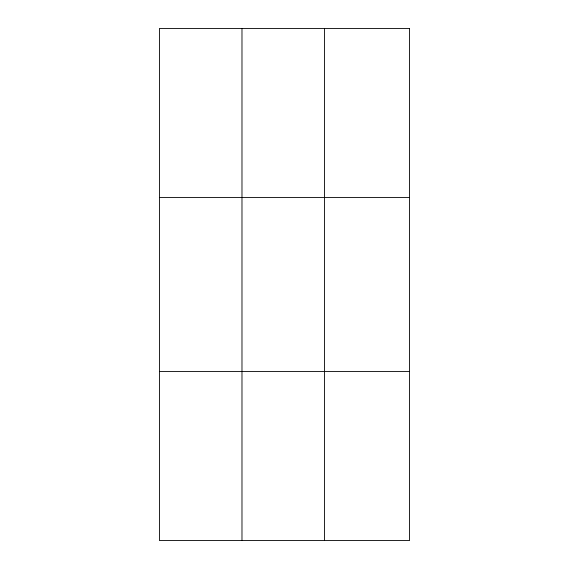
<?xml version="1.0" encoding="UTF-8"?>
<svg xmlns="http://www.w3.org/2000/svg" width="569" height="569" viewBox="0 0 569 569"><rect width="100%" height="100%" fill="white"/><g stroke="black" fill="none" stroke-linecap="round" stroke-linejoin="round"><path stroke-width="0.85" d="M241.981 28.45L241.981 540.55M324.515 28.45L324.515 540.55M159.455 197.443L409.545 197.443M159.455 371.557L409.545 371.557M409.545 28.45L409.545 540.55L159.455 540.55L159.455 28.45L409.545 28.45"/></g></svg>
